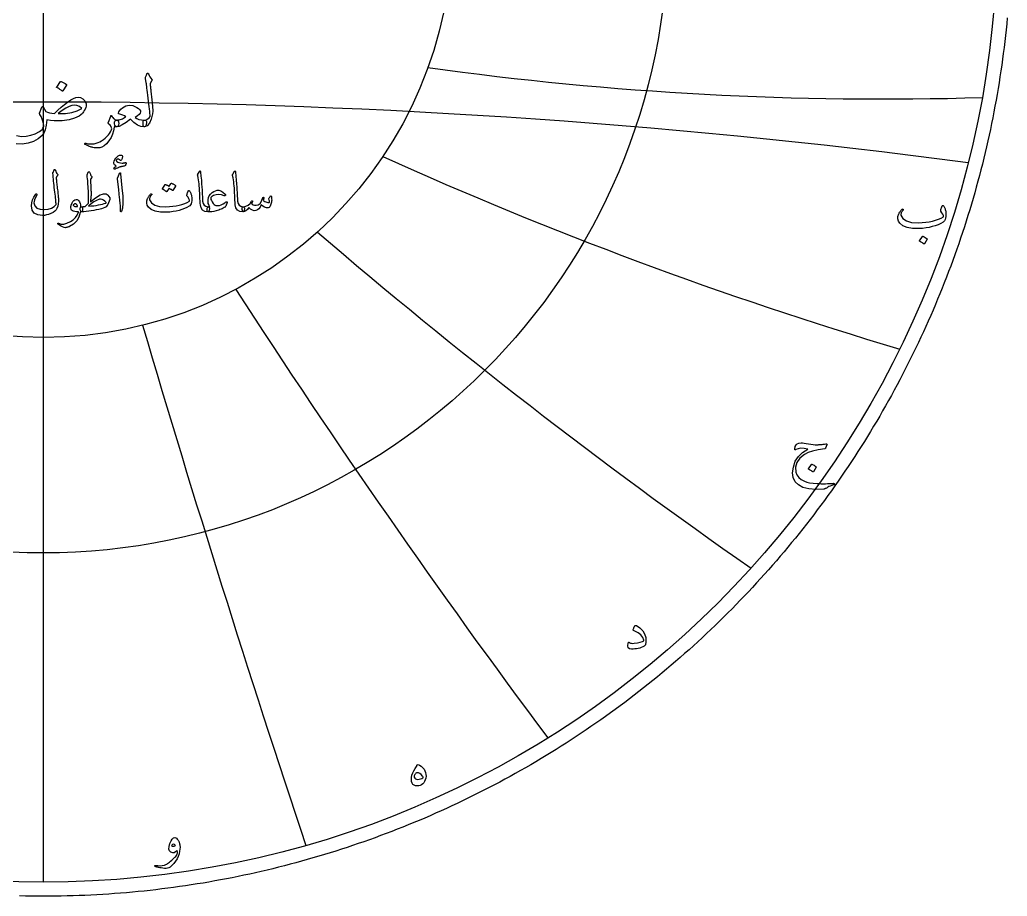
# Model space of a CAD drawing. Header units: millimetres. Extents: x -80 to 80, y -80 to 82.
# Drawn here: x -2 to 80, y -80.4 to -7.5 of the extents above; entities that cross this region are included whole.
import ezdxf

# ---------------------------------------------------------------- set-up
doc = ezdxf.new("R2010")
doc.units = ezdxf.units.MM
for name, color, linetype in [('CUT_OUTER', 1, 'Continuous'), ('ENGRAVE', 7, 'Continuous'), ('ENGRAVE_FINE', 8, 'Continuous'), ('TEXT', 5, 'Continuous')]:
    doc.layers.add(name, color=color, linetype=linetype)

msp = doc.modelspace()

# ---------------------------------------------------------------- linework, layer by layer
at = {"layer": 'CUT_OUTER'}
msp.add_lwpolyline([(80.0298, -7.3867), (79.983, -7.8776), (79.9332, -8.3683), (79.8803, -8.8586), (79.8244, -9.3485), (79.7656, -9.8381), (79.7037, -10.3274), (79.6388, -10.8163), (79.571, -11.3047), (79.5001, -11.7927), (79.4263, -12.2803), (79.3494, -12.7674), (79.2696, -13.2541), (79.1868, -13.7402), (79.101, -14.2258), (79.0122, -14.7109), (78.9204, -15.1954), (78.8257, -15.6794), (78.728, -16.1628), (78.6274, -16.6455), (78.5238, -17.1277), (78.4172, -17.6092), (78.3077, -18.09), (78.1952, -18.5701), (78.0798, -19.0496), (77.9614, -19.5283), (77.8401, -20.0063), (77.7159, -20.4836), (77.5888, -20.96), (77.4587, -21.4357), (77.3257, -21.9106), (77.1898, -22.3846), (77.051, -22.8578), (76.9093, -23.3302), (76.7647, -23.8016), (76.6172, -24.2722), (76.4668, -24.7419), (76.3136, -25.2106), (76.1575, -25.6784), (75.9985, -26.1452), (75.8366, -26.611), (75.6719, -27.0758), (75.5043, -27.5396), (75.3339, -28.0024), (75.1607, -28.4641), (74.9846, -28.9248), (74.8057, -29.3843), (74.624, -29.8428), (74.4395, -30.3001), (74.2522, -30.7563), (74.0621, -31.2113), (73.8692, -31.6651), (73.6735, -32.1178), (73.475, -32.5692), (73.2738, -33.0195), (73.0698, -33.4684), (72.8631, -33.9162), (72.6536, -34.3626), (72.4414, -34.8078), (72.2265, -35.2516), (72.0088, -35.6941), (71.7884, -36.1353), (71.5654, -36.5751), (71.3396, -37.0135), (71.1111, -37.4505), (70.88, -37.8862), (70.6462, -38.3204), (70.4098, -38.7531), (70.1706, -39.1844), (69.9289, -39.6142), (69.6845, -40.0426), (69.4375, -40.4694), (69.1879, -40.8947), (68.9356, -41.3184), (68.6808, -41.7406), (68.4234, -42.1613), (68.1634, -42.5803), (67.9009, -42.9978), (67.6358, -43.4136), (67.3681, -43.8278), (67.0979, -44.2403), (66.8252, -44.6512), (66.55, -45.0604), (66.2722, -45.4679), (65.992, -45.8736), (65.7093, -46.2777), (65.4241, -46.68), (65.1364, -47.0806), (64.8463, -47.4794), (64.5538, -47.8764), (64.2588, -48.2715), (63.9614, -48.6649), (63.6616, -49.0565), (63.3594, -49.4462), (63.0548, -49.834), (62.7479, -50.22), (62.4385, -50.604), (62.1269, -50.9862), (61.8128, -51.3664), (61.4965, -51.7447), (61.1778, -52.1211), (60.8569, -52.4955), (60.5336, -52.8679), (60.2081, -53.2384), (59.8803, -53.6068), (59.5502, -53.9732), (59.2179, -54.3376), (58.8834, -54.6999), (58.5467, -55.0602), (58.2077, -55.4184), (57.8666, -55.7745), (57.5233, -56.1285), (57.1778, -56.4804), (56.8302, -56.8302), (56.4804, -57.1778), (56.1285, -57.5233), (55.7745, -57.8666), (55.4184, -58.2077), (55.0602, -58.5467), (54.6999, -58.8834), (54.3376, -59.2179), (53.9732, -59.5502), (53.6068, -59.8803), (53.2384, -60.2081), (52.8679, -60.5336), (52.4955, -60.8569), (52.1211, -61.1778), (51.7447, -61.4965), (51.3664, -61.8128), (50.9862, -62.1269), (50.604, -62.4385), (50.22, -62.7479), (49.834, -63.0548), (49.4462, -63.3594), (49.0565, -63.6616), (48.6649, -63.9614), (48.2715, -64.2588), (47.8764, -64.5538), (47.4794, -64.8463), (47.0806, -65.1364), (46.68, -65.4241), (46.2777, -65.7093), (45.8736, -65.992), (45.4679, -66.2722), (45.0604, -66.55), (44.6512, -66.8252), (44.2403, -67.0979), (43.8278, -67.3681), (43.4136, -67.6358), (42.9978, -67.9009), (42.5803, -68.1634), (42.1613, -68.4234), (41.7406, -68.6808), (41.3184, -68.9356), (40.8947, -69.1879), (40.4694, -69.4375), (40.0426, -69.6845), (39.6142, -69.9289), (39.1844, -70.1706), (38.7531, -70.4098), (38.3204, -70.6462), (37.8862, -70.88), (37.4505, -71.1111), (37.0135, -71.3396), (36.5751, -71.5654), (36.1353, -71.7884), (35.6941, -72.0088), (35.2516, -72.2265), (34.8078, -72.4414), (34.3626, -72.6536), (33.9162, -72.8631), (33.4684, -73.0698), (33.0195, -73.2738), (32.5692, -73.475), (32.1178, -73.6735), (31.6651, -73.8692), (31.2113, -74.0621), (30.7563, -74.2522), (30.3001, -74.4395), (29.8428, -74.624), (29.3843, -74.8057), (28.9248, -74.9846), (28.4641, -75.1607), (28.0024, -75.3339), (27.5396, -75.5043), (27.0758, -75.6719), (26.611, -75.8366), (26.1452, -75.9985), (25.6784, -76.1575), (25.2106, -76.3136), (24.7419, -76.4668), (24.2722, -76.6172), (23.8016, -76.7647), (23.3302, -76.9093), (22.8578, -77.051), (22.3846, -77.1898), (21.9106, -77.3257), (21.4357, -77.4587), (20.96, -77.5888), (20.4836, -77.7159), (20.0063, -77.8401), (19.5283, -77.9614), (19.0496, -78.0798), (18.5701, -78.1952), (18.09, -78.3077), (17.6092, -78.4172), (17.1277, -78.5238), (16.6455, -78.6274), (16.1628, -78.728), (15.6794, -78.8257), (15.1954, -78.9204), (14.7109, -79.0122), (14.2258, -79.101), (13.7402, -79.1868), (13.2541, -79.2696), (12.7674, -79.3494), (12.2803, -79.4263), (11.7927, -79.5001), (11.3047, -79.571), (10.8163, -79.6388), (10.3274, -79.7037), (9.8381, -79.7656), (9.3485, -79.8244), (8.8586, -79.8803), (8.3683, -79.9332), (7.8776, -79.983), (7.3867, -80.0298), (6.8955, -80.0736), (6.4041, -80.1144), (5.9124, -80.1522), (5.4205, -80.187), (4.9283, -80.2188), (4.436, -80.2475), (3.9436, -80.2732), (3.4509, -80.2959), (2.9582, -80.3155), (2.4653, -80.3322), (1.9724, -80.3458), (1.4793, -80.3564), (0.9863, -80.3639), (0.4931, -80.3685), (0, -80.37), (-0.4931, -80.3685), (-0.9863, -80.3639), (-1.4793, -80.3564), (-1.9724, -80.3458)], dxfattribs=at)
at = {"layer": 'ENGRAVE'}
for points in [[(0, -79.2), (0, 79.2)], [(0, -79.2), (0, -33.9362)]]:
    msp.add_lwpolyline(points, dxfattribs=at)
for radius in [79.2, 51.8435, 33.9362]:
    msp.add_circle((0, 0), radius, dxfattribs=at)
for centre, radius, start, end in [((69.7079, 260.1534), 274.2749, 262.082187, 271.722705), ((168.2602, 291.4351), 340.4903, 245.707094, 253.419508), ((317.1696, 317.1696), 451.5317, 229.304797, 235.089108), ((582.5403, 336.3298), 674.6544, 212.881652, 216.7378592), ((1299.2945, 348.1449), 1346.1274, 196.4443889, 198.3724925)]:
    msp.add_arc(centre, radius, start, end, dxfattribs=at)
at = {"layer": 'ENGRAVE_FINE'}
msp.add_arc((0, -600.8942), 586.5167, 82.4778151, 97.5221849, dxfattribs=at)
at = {"layer": 'TEXT'}
for points in [[(8.4841, -12.3111), (8.5262, -12.2092), (8.559, -12.1284), (8.5824, -12.0687), (8.5965, -12.03), (8.6074, -12.0055), (8.6214, -11.9879), (8.6386, -11.9774), (8.6589, -11.9738), (8.6819, -11.9777), (8.7011, -11.9895), (8.7163, -12.009), (8.7276, -12.0363), (8.7795, -12.1702), (8.8416, -12.2908), (8.9138, -12.3981), (8.9962, -12.4922), (9.0192, -12.5222), (9.0258, -12.5562), (9.0161, -12.5941), (8.9899, -12.6358), (8.8525, -12.8294), (8.8619, -12.9161), (8.8713, -13.0012), (8.8806, -13.0847), (8.89, -13.1667), (8.8994, -13.2471), (8.9087, -13.3259), (8.9181, -13.4032), (8.9275, -13.4789), (9.0137, -14.1799), (9.0664, -14.728), (9.0855, -15.123), (9.0711, -15.365), (8.9532, -15.8041), (8.7994, -16.1284), (8.6097, -16.338), (8.3841, -16.4329), (8.3779, -16.4329), (8.3716, -16.4329), (8.3654, -16.4329), (8.3591, -16.4329), (8.3221, -16.3978), (8.2983, -16.3174), (8.2877, -16.1917), (8.2905, -16.0207), (8.2963, -15.9575), (8.3139, -15.9114), (8.3431, -15.8825), (8.3841, -15.8708), (8.5426, -15.8392), (8.6745, -15.7818), (8.7799, -15.6987), (8.8588, -15.5898), (8.8535, -15.459), (8.8439, -15.3103), (8.8301, -15.1437), (8.8119, -14.959), (8.7899, -14.7572), (8.7643, -14.539), (8.7352, -14.3045), (8.7026, -14.0535), (8.6726, -13.8068), (8.6449, -13.5851), (8.6195, -13.3884), (8.5965, -13.2166), (8.5766, -13.0699), (8.5606, -12.9481), (8.5485, -12.8513), (8.5403, -12.7795), (8.4778, -12.4235), (8.4759, -12.3884), (8.4762, -12.3579), (8.479, -12.3322), (8.4841, -12.3111)], [(1.4145, -12.6795), (1.4223, -12.6717), (1.4333, -12.6671), (1.4473, -12.6655), (1.4645, -12.6671), (1.5859, -12.7162), (1.7002, -12.7763), (1.8076, -12.8474), (1.9079, -12.9294), (1.9177, -12.9418), (1.9219, -12.9543), (1.9208, -12.9668), (1.9141, -12.9793), (1.6206, -13.4539), (1.6097, -13.4653), (1.5956, -13.468), (1.5785, -13.4621), (1.5582, -13.4477), (1.5406, -13.4352), (1.5129, -13.4165), (1.475, -13.3915), (1.427, -13.3603), (1.3681, -13.3228), (1.2974, -13.2791), (1.2151, -13.2291), (1.121, -13.1729), (1.1085, -13.1635), (1.1023, -13.1542), (1.1023, -13.1448), (1.1085, -13.1354)], [(3.1819, -14.9028), (2.9903, -14.7568), (2.79, -14.6686), (2.5812, -14.6382), (2.3638, -14.6655), (2.128, -14.7486), (1.8579, -14.8856), (1.5535, -15.0765), (1.2147, -15.3212), (1.8318, -15.3232), (2.3654, -15.2541), (2.8154, -15.114), (3.1819, -14.9028)], [(8.3841, -15.8708), (8.4755, -15.8845), (8.5371, -15.9255), (8.5691, -15.9938), (8.5715, -16.0894), (8.541, -16.2373), (8.4997, -16.3439), (8.4474, -16.4091), (8.3841, -16.4329), (8.0965, -16.4067), (7.808, -16.2908), (7.5188, -16.0851), (7.2288, -15.7896), (6.863, -16.0734), (6.5527, -16.2752), (6.2979, -16.395), (6.0984, -16.4329), (6.0324, -16.4181), (5.9782, -16.3736), (5.9356, -16.2994), (5.9048, -16.1956), (5.8958, -16.0582), (5.9251, -15.9583), (5.9926, -15.8958), (6.0984, -15.8708), (6.1946, -15.8615), (6.2897, -15.8458), (6.3835, -15.824), (6.4762, -15.7959), (6.5678, -15.7611), (6.6581, -15.7194), (6.7473, -15.6706), (6.8353, -15.6148), (6.7272, -15.5266), (6.5965, -15.4555), (6.4431, -15.4017), (6.267, -15.365), (6.251, -15.3583), (6.2405, -15.3447), (6.2354, -15.324), (6.2358, -15.2963), (6.2655, -15.2006), (6.3295, -15.0949), (6.4278, -14.9789), (6.5605, -14.8529), (6.8373, -14.687), (7.1304, -14.6265), (7.4399, -14.6714), (7.7659, -14.8216), (7.904, -14.9177), (8.0001, -15.0121), (8.0539, -15.105), (8.0656, -15.1963), (8.0313, -15.2947), (7.947, -15.4024), (7.8127, -15.5195), (7.6285, -15.646), (7.76, -15.7444), (7.9298, -15.8146), (8.1378, -15.8568), (8.3841, -15.8708)], [(5.3927, -16.0457), (5.5863, -15.5461), (5.6078, -15.5063), (5.6285, -15.4867), (5.6484, -15.4875), (5.6675, -15.5086), (5.7198, -15.596), (5.7705, -15.671), (5.8197, -15.7334), (5.8673, -15.7834), (5.9196, -15.8216), (5.9766, -15.849), (6.0383, -15.8654), (6.1046, -15.8708), (6.1702, -15.888), (6.2171, -15.9395), (6.2452, -16.0254), (6.2545, -16.1456), (6.2452, -16.2666), (6.2171, -16.3548), (6.1702, -16.4102), (6.1046, -16.4329), (6.0543, -16.4352), (6.0032, -16.436), (5.9512, -16.4352), (5.8986, -16.4329), (5.8896, -16.4352), (5.8814, -16.4423), (5.874, -16.454), (5.8673, -16.4704), (5.8338, -16.7658), (5.7518, -17.0527), (5.6214, -17.331), (5.4427, -17.6007), (5.2432, -17.8353), (5.0508, -18.0082), (4.8654, -18.1195), (4.687, -18.169), (4.5192, -18.1819), (4.3654, -18.1831), (4.2256, -18.1726), (4.0999, -18.1503), (4.0385, -18.1331), (3.9727, -18.1128), (3.9026, -18.0894), (3.8283, -18.0629), (3.75, -18.0324), (3.6683, -17.9973), (3.583, -17.9575), (3.4942, -17.913), (3.4719, -17.9028), (3.4551, -17.8911), (3.4438, -17.8779), (3.438, -17.863), (3.4341, -17.8431), (3.4348, -17.8271), (3.4403, -17.815), (3.4505, -17.8068), (3.4637, -17.7994), (3.4786, -17.7959), (3.4949, -17.7963), (3.5129, -17.8006), (3.7096, -17.8404), (3.8939, -17.8599), (4.0656, -17.8591), (4.2249, -17.838), (4.3823, -17.7965), (4.5363, -17.7405), (4.6868, -17.67), (4.8338, -17.5851), (4.9776, -17.4862), (5.1187, -17.3736), (5.2571, -17.2473), (5.3927, -17.1074), (5.4946, -16.9797), (5.5754, -16.8529), (5.6351, -16.7268), (5.6737, -16.6015), (5.6624, -16.5141), (5.616, -16.4142), (5.5344, -16.3017), (5.4177, -16.1768), (5.3974, -16.1499), (5.3865, -16.1191), (5.3849, -16.0843), (5.3927, -16.0457)], [(6.7143, -19.696), (6.6533, -19.7074), (6.5966, -19.7182), (6.5444, -19.7285), (6.4965, -19.7381), (6.4533, -19.7475), (6.4151, -19.7569), (6.3819, -19.7662), (6.3537, -19.7756), (6.325, -19.7863), (6.2904, -19.7996), (6.25, -19.8156), (6.2038, -19.8342), (6.1517, -19.8557), (6.0937, -19.8804), (6.0299, -19.9084), (5.9602, -19.9395), (5.9318, -19.9489), (5.9075, -19.9489), (5.8873, -19.9395), (5.8712, -19.9208), (5.8616, -19.8748), (5.8888, -19.8213), (5.9529, -19.7601), (6.0539, -19.6913), (5.9766, -19.6474), (5.9181, -19.6), (5.8783, -19.549), (5.8572, -19.4946), (5.8531, -19.3918), (5.8783, -19.2803), (5.9327, -19.16), (6.0164, -19.0309), (6.1163, -18.9152), (6.219, -18.8353), (6.3247, -18.7911), (6.4333, -18.7826), (6.4939, -18.7979), (6.5352, -18.8295), (6.5571, -18.8775), (6.5598, -18.9419), (6.5492, -19.0116), (6.5317, -19.0754), (6.5071, -19.1333), (6.4755, -19.1854), (6.4438, -19.222), (6.4146, -19.2381), (6.3876, -19.2337), (6.363, -19.2089), (6.3349, -19.1717), (6.3021, -19.1445), (6.2647, -19.1272), (6.2225, -19.1199), (6.1783, -19.1199), (6.1394, -19.1292), (6.1057, -19.148), (6.0773, -19.1761), (6.0565, -19.21), (6.0504, -19.2416), (6.0589, -19.2709), (6.082, -19.2979), (6.1687, -19.362), (6.274, -19.4091), (6.3982, -19.4392), (6.541, -19.4524), (6.5535, -19.452), (6.5674, -19.4507), (6.5827, -19.4485), (6.5996, -19.4454), (6.6179, -19.4417), (6.6376, -19.4378), (6.6589, -19.4335), (6.6815, -19.429), (6.7061, -19.4245), (6.7284, -19.4202), (6.7483, -19.4163), (6.7659, -19.4126), (6.7814, -19.4095), (6.7951, -19.4073), (6.8071, -19.406), (6.8174, -19.4056), (6.8367, -19.4076), (6.8525, -19.4138), (6.8648, -19.424), (6.8736, -19.4384), (6.8791, -19.4521), (6.8818, -19.4653), (6.8815, -19.4779), (6.8783, -19.4899), (6.8329, -19.5748), (6.7904, -19.6374), (6.7509, -19.6778), (6.7143, -19.696)], [(0.8876, -20.0145), (0.8958, -20.0001), (0.9063, -19.9899), (0.9192, -19.9837), (0.9344, -19.9817), (0.9497, -19.9843), (0.9625, -19.9922), (0.9731, -20.0054), (0.9813, -20.0239), (1.0249, -20.1313), (1.0714, -20.2241), (1.1209, -20.3023), (1.1733, -20.3658), (1.1888, -20.3886), (1.1932, -20.415), (1.1865, -20.4448), (1.1686, -20.4782), (1.1572, -20.4943), (1.1464, -20.5098), (1.1361, -20.5247), (1.1265, -20.5391), (1.1174, -20.5525), (1.1089, -20.5648), (1.101, -20.576), (1.0937, -20.5859), (1.0814, -20.6041), (1.0726, -20.6257), (1.0673, -20.6509), (1.0656, -20.6796), (1.0711, -20.7605), (1.0785, -20.8488), (1.0875, -20.9444), (1.0984, -21.0473), (1.1107, -21.1575), (1.1241, -21.275), (1.1388, -21.3999), (1.1546, -21.5321), (1.1723, -21.6639), (1.1879, -21.7879), (1.2016, -21.904), (1.2131, -22.0122), (1.2229, -22.1127), (1.2313, -22.206), (1.2382, -22.2919), (1.2436, -22.3705), (1.2497, -22.6032), (1.2307, -22.8236), (1.1865, -23.0318), (1.1171, -23.2276), (1.0495, -23.3427), (0.945, -23.4489), (0.8036, -23.5464), (0.6253, -23.6351), (0.4321, -23.7086), (0.2506, -23.7604), (0.0808, -23.7906), (-0.0773, -23.7991), (-0.4731, -23.7446), (-0.7564, -23.5953), (-0.9274, -23.3512), (-0.986, -23.0122), (-0.9655, -22.7595), (-0.8993, -22.5122), (-0.7875, -22.2701), (-0.63, -22.0332), (-0.618, -22.0195), (-0.6054, -22.011), (-0.5922, -22.0078), (-0.5785, -22.0098), (-0.5638, -22.0154), (-0.5527, -22.0227), (-0.5451, -22.0318), (-0.541, -22.0426), (-0.5381, -22.0587), (-0.5386, -22.0742), (-0.5427, -22.0891), (-0.5504, -22.1035), (-0.6578, -22.3128), (-0.7319, -22.4911), (-0.7725, -22.6383), (-0.7799, -22.7546), (-0.7017, -23.0048), (-0.5328, -23.1796), (-0.2731, -23.2789), (0.0773, -23.3026), (0.3932, -23.2683), (0.6616, -23.189), (0.8826, -23.0646), (1.0562, -22.8951), (1.0526, -22.8132), (1.0463, -22.7177), (1.0373, -22.6083), (1.0258, -22.4852), (1.0113, -22.3481), (0.9936, -22.1966), (0.9726, -22.0307), (0.9485, -21.8506), (0.9257, -21.6647), (0.904, -21.4817), (0.8835, -21.3017), (0.8642, -21.1246), (0.8463, -20.9504), (0.8302, -20.7791), (0.8159, -20.6108), (0.8033, -20.4454), (0.7845, -20.2862), (0.7854, -20.268), (0.7881, -20.251), (0.7925, -20.2352), (0.7986, -20.2206)], [(3.7448, -20.1831), (3.7559, -20.1711), (3.7658, -20.1632), (3.7746, -20.1594), (3.7822, -20.1597), (3.7913, -20.1638), (3.7998, -20.1714), (3.8077, -20.1825), (3.815, -20.1972), (3.8447, -20.2604), (3.873, -20.3189), (3.8998, -20.3728), (3.9251, -20.422), (3.9492, -20.4659), (3.9725, -20.504), (3.9949, -20.5362), (4.0164, -20.5625), (4.0322, -20.5842), (4.0375, -20.607), (4.0322, -20.631), (4.0164, -20.6562), (3.9227, -20.7733), (3.9107, -20.7935), (3.9028, -20.8166), (3.899, -20.8427), (3.8993, -20.8716), (3.9145, -21.0927), (3.9274, -21.2873), (3.938, -21.4557), (3.9462, -21.5976), (3.9523, -21.7136), (3.9567, -21.8037), (3.9593, -21.8681), (3.9602, -21.9068), (3.9592, -22.0209), (3.9561, -22.1293), (3.951, -22.2317), (3.9438, -22.3283), (3.9349, -22.4191), (3.9245, -22.504), (3.9126, -22.583), (3.8993, -22.6562), (4.2175, -22.4126), (4.493, -22.2253), (4.7257, -22.0941), (4.9157, -22.0192), (5.0003, -21.9993), (5.0761, -21.9911), (5.1432, -21.9946), (5.2014, -22.0098), (5.2837, -22.0526), (5.3619, -22.1199), (5.4359, -22.2118), (5.5059, -22.3283), (5.5167, -22.3561), (5.5211, -22.388), (5.5191, -22.424), (5.5106, -22.4642), (5.464, -22.6082), (5.4087, -22.7452), (5.3446, -22.8752), (5.2717, -22.9981), (5.2009, -23.0772), (5.1007, -23.1457), (4.9713, -23.2036), (4.8127, -23.251), (4.6003, -23.298), (4.3894, -23.3406), (4.1799, -23.3788), (3.9719, -23.4126), (3.7657, -23.4418), (3.5615, -23.4659), (3.3594, -23.4851), (3.1593, -23.4993), (3.1367, -23.4928), (3.1159, -23.4735), (3.0969, -23.4413), (3.0796, -23.3962), (3.0644, -23.3409), (3.0562, -23.2873), (3.0551, -23.2355), (3.0609, -23.1855), (3.0741, -23.1418), (3.0949, -23.1094), (3.1233, -23.088), (3.1593, -23.0777), (3.2071, -23.0751), (3.2524, -23.0719), (3.295, -23.0681), (3.3349, -23.0637), (3.3722, -23.0593), (3.4069, -23.0555), (3.439, -23.0523), (3.4684, -23.0496), (3.7307, -22.7967), (3.733, -22.7857), (3.7354, -22.7715), (3.7377, -22.7541), (3.7401, -22.7335), (3.7424, -22.7096), (3.7448, -22.6825), (3.7471, -22.6522), (3.7494, -22.6187), (3.7515, -22.5823), (3.753, -22.5432), (3.7538, -22.5015), (3.7541, -22.4571), (3.7541, -22.4104), (3.7541, -22.3617), (3.7541, -22.3109), (3.7541, -22.2581), (3.7535, -22.1983), (3.7518, -22.1269), (3.7489, -22.0438), (3.7448, -21.9489), (3.7395, -21.843), (3.733, -21.7264), (3.7254, -21.5994), (3.7167, -21.4618), (3.6965, -21.1565), (3.678, -20.915), (3.6613, -20.7373), (3.6464, -20.6234), (3.6344, -20.5502), (3.6265, -20.4946), (3.6227, -20.4565), (3.623, -20.436), (3.6372, -20.3974), (3.6517, -20.3611), (3.6664, -20.3271), (3.6815, -20.2955), (3.6969, -20.2657), (3.7126, -20.237), (3.7285, -20.2095), (3.7448, -20.1831)], [(6.2881, -20.3611), (6.3329, -20.2744), (6.3689, -20.244), (6.3961, -20.2698), (6.4146, -20.3517), (6.5223, -21.4993), (6.5864, -22.2036), (6.6007, -22.7663), (6.5653, -23.1872), (6.4801, -23.4665), (6.4646, -23.4893), (6.4509, -23.5016), (6.4389, -23.5034), (6.4286, -23.4946), (6.4204, -23.4808), (6.4146, -23.463), (6.411, -23.441), (6.4099, -23.415), (6.4099, -23.2121), (6.4005, -22.9969), (6.3818, -22.7695), (6.3537, -22.5297), (6.3475, -22.4671), (6.3291, -22.2979), (6.2983, -22.0221), (6.2553, -21.6398), (6.1523, -20.792), (6.1499, -20.7469), (6.1523, -20.7054), (6.1593, -20.6673), (6.171, -20.6328)], [(12.9767, -20.1269), (12.9857, -20.1128), (12.9942, -20.1035), (13.0021, -20.0988), (13.0095, -20.0988), (13.0206, -20.1049), (13.0305, -20.1234), (13.0393, -20.1541), (13.0469, -20.1972), (13.0856, -20.547), (13.1172, -20.8705), (13.1418, -21.1676), (13.1593, -21.4384), (13.1706, -21.6699), (13.181, -21.8775), (13.1905, -22.061), (13.1991, -22.2206), (13.2066, -22.3561), (13.2126, -22.4677), (13.2172, -22.5552), (13.2202, -22.6187), (13.2618, -22.809), (13.3537, -22.9489), (13.496, -23.0385), (13.6886, -23.0777), (13.7422, -23.0918), (13.7764, -23.1246), (13.7914, -23.1761), (13.787, -23.2464), (13.765, -23.357), (13.7413, -23.4361), (13.7158, -23.4835), (13.6886, -23.4993), (13.4175, -23.4636), (13.2179, -23.3564), (13.0897, -23.1779), (13.0329, -22.9279), (13.0239, -22.8083), (13.0159, -22.6884), (13.0087, -22.5682), (13.0024, -22.4478), (12.9967, -22.327), (12.9913, -22.206), (12.9862, -22.0846), (12.9813, -21.963), (12.9726, -21.731), (12.9603, -21.5221), (12.9445, -21.3364), (12.9251, -21.1737), (12.9023, -21.0176), (12.876, -20.8511), (12.8461, -20.6745), (12.8127, -20.4876), (12.8083, -20.4539), (12.8092, -20.4232), (12.8154, -20.3953), (12.8268, -20.3705)], [(15.876, -20.1269), (15.8851, -20.1128), (15.8935, -20.1035), (15.9014, -20.0988), (15.9088, -20.0988), (15.9199, -20.1049), (15.9298, -20.1234), (15.9386, -20.1541), (15.9462, -20.1972), (15.9849, -20.547), (16.0165, -20.8705), (16.0411, -21.1676), (16.0587, -21.4384), (16.0699, -21.6699), (16.0803, -21.8775), (16.0898, -22.061), (16.0985, -22.2206), (16.1059, -22.3561), (16.1119, -22.4677), (16.1165, -22.5552), (16.1195, -22.6187), (16.1611, -22.809), (16.253, -22.9489), (16.3953, -23.0385), (16.5879, -23.0777), (16.6415, -23.0918), (16.6758, -23.1246), (16.6907, -23.1761), (16.6863, -23.2464), (16.6643, -23.357), (16.6406, -23.4361), (16.6152, -23.4835), (16.5879, -23.4993), (16.3168, -23.4636), (16.1172, -23.3564), (15.989, -23.1779), (15.9322, -22.9279), (15.9233, -22.8083), (15.9152, -22.6884), (15.908, -22.5682), (15.9017, -22.4478), (15.896, -22.327), (15.8906, -22.206), (15.8855, -22.0846), (15.8807, -21.963), (15.8719, -21.731), (15.8596, -21.5221), (15.8438, -21.3364), (15.8245, -21.1737), (15.8016, -21.0176), (15.7753, -20.8511), (15.7454, -20.6745), (15.712, -20.4876), (15.7077, -20.4539), (15.7085, -20.4232), (15.7147, -20.3953), (15.7261, -20.3705)], [(10.5973, -21.1339), (10.6031, -21.1281), (10.6113, -21.1246), (10.6218, -21.1234), (10.6347, -21.1246), (10.6808, -21.1418), (10.7255, -21.1609), (10.7687, -21.1816), (10.8104, -21.2042), (10.8509, -21.2288), (10.8906, -21.2557), (10.9294, -21.285), (10.9673, -21.3166), (10.9746, -21.3263), (10.9778, -21.3365), (10.9769, -21.3473), (10.972, -21.3588), (10.7471, -21.7147), (10.741, -21.7194), (10.7319, -21.7194), (10.7199, -21.7147), (10.705, -21.7054), (10.6947, -21.6967), (10.6781, -21.6849), (10.6549, -21.6698), (10.6254, -21.6515), (10.5891, -21.6297), (10.5457, -21.6041), (10.4954, -21.5747), (10.438, -21.5414), (10.26, -21.8178), (10.2518, -21.8263), (10.2413, -21.8283), (10.2284, -21.8239), (10.2132, -21.8131), (10.2, -21.8037), (10.1792, -21.7897), (10.1508, -21.7709), (10.1148, -21.7475), (10.0706, -21.7194), (10.0176, -21.6866), (9.9559, -21.6492), (9.8853, -21.607), (9.878, -21.6), (9.8748, -21.593), (9.8756, -21.5859), (9.8806, -21.5789), (10.1101, -21.237), (10.116, -21.2311), (10.1242, -21.2276), (10.1347, -21.2264), (10.1476, -21.2276), (10.1868, -21.2403), (10.2249, -21.2551), (10.2618, -21.272), (10.2975, -21.2908), (10.332, -21.3115), (10.3654, -21.3336), (10.3976, -21.3571), (10.4286, -21.3822)], [(12.1242, -21.7569), (12.1557, -21.7964), (12.1845, -21.84), (12.2107, -21.8877), (12.2343, -21.9396), (12.2552, -21.9952), (12.2735, -22.0543), (12.2892, -22.117), (12.3022, -22.1831), (12.3192, -22.316), (12.3233, -22.4478), (12.3145, -22.5783), (12.2928, -22.7077), (12.26, -22.8231), (12.2179, -22.9161), (12.1664, -22.987), (12.1055, -23.0356), (11.9123, -23.1378), (11.7073, -23.2288), (11.4907, -23.3087), (11.2624, -23.3775), (11.0223, -23.4346), (10.7706, -23.4794), (10.5071, -23.5119), (10.2319, -23.5321), (9.7161, -23.5268), (9.2928, -23.4548), (8.962, -23.316), (8.7237, -23.1105), (8.6259, -22.9498), (8.5809, -22.7768), (8.5885, -22.5915), (8.6488, -22.3939), (8.6691, -22.3513), (8.6927, -22.3078), (8.7195, -22.2635), (8.7495, -22.2182), (8.7827, -22.1721), (8.8191, -22.1252), (8.8588, -22.0773), (8.9017, -22.0286), (8.916, -22.0148), (8.931, -22.0063), (8.9465, -22.0031), (8.9626, -22.0051), (8.9734, -22.0092), (8.9825, -22.0168), (8.9898, -22.028), (8.9954, -22.0426), (8.998, -22.0564), (8.9965, -22.0695), (8.991, -22.0821), (8.9813, -22.0941), (8.9412, -22.1418), (8.9052, -22.1913), (8.8733, -22.2425), (8.8455, -22.2955), (8.8265, -22.3462), (8.8162, -22.3951), (8.8148, -22.4422), (8.8221, -22.4876), (8.9684, -22.7525), (9.2436, -22.9384), (9.6476, -23.0452), (10.1804, -23.0731), (10.4733, -23.0618), (10.7524, -23.0373), (11.0178, -22.9997), (11.2694, -22.9489), (11.5075, -22.885), (11.7325, -22.8078), (11.9443, -22.7175), (12.1429, -22.614), (12.1236, -22.5174), (12.0797, -22.4103), (12.0112, -22.2926), (11.9181, -22.1644), (11.9152, -22.1521), (11.9158, -22.1293), (11.9199, -22.0959), (11.9275, -22.052), (11.9295, -22.0476), (11.931, -22.0438), (11.9319, -22.0406), (11.9322, -22.0379), (11.9474, -21.9782), (11.9696, -21.9115), (11.9989, -21.8377), (12.0352, -21.7569), (12.0513, -21.7323), (12.0715, -21.7241), (12.0958, -21.7323), (12.1242, -21.7569)], [(15.2671, -22.7358), (15.1406, -23.0168), (15.1245, -23.0447), (15.109, -23.0672), (15.0941, -23.0845), (15.0797, -23.0965), (15.0068, -23.1464), (14.9287, -23.1931), (14.8452, -23.2366), (14.7565, -23.2768), (14.6629, -23.3144), (14.5645, -23.35), (14.4615, -23.3835), (14.3537, -23.415), (14.1523, -23.4642), (13.9743, -23.4946), (13.8198, -23.5063), (13.6886, -23.4993), (13.6386, -23.4765), (13.6055, -23.4314), (13.5894, -23.364), (13.5903, -23.2745), (13.6023, -23.1937), (13.6195, -23.1339), (13.6421, -23.0953), (13.6699, -23.0777), (13.6746, -23.0777), (13.6792, -23.0777), (13.6839, -23.0777), (13.6886, -23.0777), (13.7234, -23.0813), (13.7577, -23.0824), (13.7914, -23.0813), (13.8244, -23.0777), (13.7677, -22.9937), (13.7237, -22.9009), (13.6927, -22.7993), (13.6746, -22.689), (13.6719, -22.4914), (13.7062, -22.3154), (13.7773, -22.1612), (13.8853, -22.0286), (14.0244, -21.9047), (14.1605, -21.8096), (14.2937, -21.7431), (14.424, -21.7054), (14.5645, -21.7057), (14.7237, -21.7581), (14.9017, -21.8626), (15.0985, -22.0192), (15.1207, -22.0435), (15.1312, -22.0695), (15.1301, -22.0973), (15.1172, -22.1269), (15.0988, -22.1497), (15.0762, -22.162), (15.0496, -22.1638), (15.0188, -22.155), (14.7984, -22.0912), (14.5774, -22.0684), (14.3558, -22.0865), (14.1336, -22.1456), (14.0455, -22.1828), (13.9778, -22.2241), (13.9307, -22.2695), (13.9041, -22.319), (13.8976, -22.3816), (13.9158, -22.4618), (13.9585, -22.5596), (14.0259, -22.6749), (14.1078, -22.7914), (14.1851, -22.8787), (14.2577, -22.9366), (14.3256, -22.9653), (14.4735, -22.98), (14.6219, -22.963), (14.7709, -22.9144), (14.9205, -22.8342), (15.0563, -22.7405), (15.1266, -22.696), (15.1828, -22.6702), (15.2249, -22.6632), (15.253, -22.6749), (15.2644, -22.6893), (15.2706, -22.7042), (15.2715, -22.7197), (15.2671, -22.7358)], [(3.0656, -23.5508), (2.9558, -23.9364), (2.7717, -24.2592), (2.5132, -24.5195), (2.1803, -24.7171), (2.1338, -24.7371), (2.0878, -24.7552), (2.0425, -24.7711), (1.9977, -24.785), (1.9538, -24.7966), (1.911, -24.8055), (1.8695, -24.8118), (1.8291, -24.8155), (1.7283, -24.8011), (1.5949, -24.7487), (1.4286, -24.6583), (1.2295, -24.5297), (1.2081, -24.5113), (1.1956, -24.4934), (1.1918, -24.4762), (1.1967, -24.4595), (1.2079, -24.4466), (1.2225, -24.4407), (1.2406, -24.4419), (1.2623, -24.4501), (1.4693, -24.5172), (1.7014, -24.5169), (1.9587, -24.4492), (2.2412, -24.3143), (2.4719, -24.1577), (2.6628, -23.9735), (2.8138, -23.7619), (2.9251, -23.5227), (2.9242, -23.5142), (2.9216, -23.5075), (2.9172, -23.5025), (2.911, -23.4993), (2.7497, -23.4899), (2.6124, -23.4712), (2.4991, -23.4431), (2.4099, -23.4056), (2.3408, -23.3476), (2.2974, -23.2674), (2.2799, -23.165), (2.2881, -23.0403), (2.2907, -23.0237), (2.2939, -23.0069), (2.2977, -22.9898), (2.3021, -22.9724), (2.3071, -22.9543), (2.3127, -22.9355), (2.3188, -22.9157), (2.3255, -22.8951), (2.3806, -22.7613), (2.4473, -22.6503), (2.5258, -22.5622), (2.6159, -22.4969), (2.7082, -22.4612), (2.7928, -22.4618), (2.8697, -22.4987), (2.9391, -22.5719), (2.9997, -22.6738), (3.0457, -22.792), (3.077, -22.9267), (3.0937, -23.0777), (3.1029, -23.0776), (3.1118, -23.0772), (3.1205, -23.0764), (3.1288, -23.0754), (3.1372, -23.0744), (3.1458, -23.0736), (3.1547, -23.0732), (3.164, -23.0731), (3.1956, -23.0798), (3.2202, -23.1), (3.2377, -23.1337), (3.2483, -23.1808), (3.2527, -23.2326), (3.2518, -23.285), (3.2456, -23.338), (3.2342, -23.3916), (3.2193, -23.4387), (3.2026, -23.4724), (3.1842, -23.4926), (3.164, -23.4993), (3.075, -23.4993), (3.0744, -23.5078), (3.0726, -23.5192), (3.0697, -23.5335), (3.0656, -23.5508)], [(2.8408, -23.0262), (2.7916, -22.9404), (2.7377, -22.8798), (2.6792, -22.8444), (2.6159, -22.8342), (2.5782, -22.8441), (2.5445, -22.8599), (2.5149, -22.8816), (2.4895, -22.9091), (2.4813, -22.9238), (2.4801, -22.9396), (2.486, -22.9565), (2.4988, -22.9747), (2.5471, -23.0171), (2.6171, -23.0461), (2.7087, -23.0616), (2.822, -23.0637), (2.8337, -23.0613), (2.8408, -23.0543), (2.8431, -23.0426), (2.8408, -23.0262)], [(4.7518, -22.4407), (4.7281, -22.4416), (4.7038, -22.4442), (4.6789, -22.4486), (4.6534, -22.4548), (4.4233, -22.5452), (4.1967, -22.6714), (3.9737, -22.8333), (3.7541, -23.0309), (3.9734, -23.0104), (4.1815, -22.9864), (4.3785, -22.9589), (4.5644, -22.9279), (4.7392, -22.893), (4.9028, -22.8541), (5.0554, -22.8111), (5.1968, -22.7639), (5.2099, -22.7584), (5.2167, -22.751), (5.217, -22.742), (5.2108, -22.7311), (5.1101, -22.6076), (5, -22.518), (4.8806, -22.4624), (4.7518, -22.4407)], [(18.8596, -22.1644), (18.8699, -22.1574), (18.8819, -22.1597), (18.8956, -22.1714), (18.9111, -22.1925), (18.9278, -22.2282), (18.9404, -22.2791), (18.9489, -22.3453), (18.9533, -22.4267), (18.9547, -22.5192), (18.9498, -22.6094), (18.9384, -22.6972), (18.9205, -22.7827), (18.8684, -22.9489), (18.8104, -23.0684), (18.7466, -23.141), (18.6769, -23.1667), (18.5121, -23.1571), (18.3596, -23.114), (18.2194, -23.0376), (18.0915, -22.9279), (18.0036, -23.1009), (17.8994, -23.2358), (17.7788, -23.3327), (17.6418, -23.3916), (17.4981, -23.4044), (17.3526, -23.3681), (17.2053, -23.2827), (17.0563, -23.148), (16.9357, -23.3017), (16.8174, -23.4115), (16.7015, -23.4773), (16.5879, -23.4993), (16.5651, -23.4864), (16.5434, -23.4478), (16.5229, -23.3834), (16.5036, -23.2932), (16.4966, -23.2042), (16.5083, -23.1386), (16.5387, -23.0965), (16.5879, -23.0777), (16.804, -23.0289), (16.9931, -22.9337), (17.1553, -22.7923), (17.2905, -22.6047), (17.2978, -22.5944), (17.3057, -22.5871), (17.3142, -22.5827), (17.3233, -22.5812), (17.3344, -22.5824), (17.3444, -22.5859), (17.3532, -22.5918), (17.3608, -22.6), (17.3652, -22.6252), (17.3549, -22.6679), (17.33, -22.7282), (17.2905, -22.8061), (17.3423, -22.8661), (17.4228, -22.9103), (17.532, -22.9387), (17.6699, -22.9513), (17.8417, -22.9153), (17.9919, -22.7979), (18.1204, -22.5991), (18.2273, -22.319), (18.2326, -22.3046), (18.239, -22.2944), (18.2466, -22.2882), (18.2554, -22.2862), (18.2686, -22.2873), (18.28, -22.2908), (18.2896, -22.2967), (18.2975, -22.3049), (18.3034, -22.3166), (18.3069, -22.3283), (18.3081, -22.34), (18.3069, -22.3517), (18.2601, -22.5485), (18.3148, -22.5971), (18.3807, -22.6398), (18.4577, -22.6767), (18.5458, -22.7077), (18.6316, -22.7279), (18.6968, -22.7323), (18.7416, -22.7209), (18.7659, -22.6937), (18.7738, -22.6521), (18.7694, -22.593), (18.7528, -22.5163), (18.7238, -22.422), (18.7288, -22.3954), (18.753, -22.3435), (18.7967, -22.2666), (18.8596, -22.1644)], [(74.7278, -22.998), (74.7614, -23.0401), (74.7921, -23.0867), (74.8201, -23.1376), (74.8452, -23.1928), (74.8676, -23.2522), (74.8871, -23.3152), (74.9038, -23.3821), (74.9177, -23.4526), (74.9358, -23.5944), (74.9402, -23.7349), (74.9308, -23.8742), (74.9077, -24.0122), (74.8727, -24.1352), (74.8277, -24.2345), (74.7728, -24.3101), (74.7078, -24.3619), (74.5017, -24.4709), (74.2832, -24.568), (74.0521, -24.6533), (73.8085, -24.7266), (73.5525, -24.7875), (73.2839, -24.8353), (73.0029, -24.87), (72.7094, -24.8915), (72.1592, -24.8859), (71.7077, -24.8091), (71.3548, -24.6611), (71.1006, -24.4419), (70.9963, -24.2704), (70.9482, -24.0859), (70.9564, -23.8882), (71.0207, -23.6775), (71.0424, -23.632), (71.0675, -23.5857), (71.0961, -23.5384), (71.1281, -23.4901), (71.1636, -23.4409), (71.2024, -23.3908), (71.2447, -23.3398), (71.2905, -23.2878), (71.3058, -23.2731), (71.3217, -23.264), (71.3383, -23.2606), (71.3554, -23.2628), (71.367, -23.2672), (71.3767, -23.2753), (71.3845, -23.2871), (71.3904, -23.3028), (71.3932, -23.3174), (71.3917, -23.3315), (71.3857, -23.3449), (71.3754, -23.3577), (71.3326, -23.4086), (71.2942, -23.4614), (71.2602, -23.516), (71.2305, -23.5725), (71.2102, -23.6266), (71.1993, -23.6787), (71.1977, -23.729), (71.2055, -23.7774), (71.3617, -24.06), (71.6552, -24.2583), (72.0861, -24.3722), (72.6544, -24.4019), (72.9668, -24.3899), (73.2646, -24.3638), (73.5476, -24.3237), (73.816, -24.2695), (74.07, -24.2013), (74.31, -24.119), (74.5359, -24.0227), (74.7478, -23.9123), (74.7272, -23.8092), (74.6804, -23.6949), (74.6073, -23.5694), (74.508, -23.4327), (74.5049, -23.4195), (74.5055, -23.3952), (74.5099, -23.3596), (74.518, -23.3127), (74.5202, -23.3081), (74.5217, -23.304), (74.5227, -23.3006), (74.523, -23.2978), (74.5392, -23.2341), (74.5629, -23.1629), (74.5942, -23.0842), (74.6329, -22.998), (74.6501, -22.9718), (74.6716, -22.963), (74.6975, -22.9718), (74.7278, -22.998)], [(72.9842, -25.541), (72.9904, -25.5348), (72.9992, -25.531), (73.0104, -25.5298), (73.0241, -25.531), (73.1213, -25.5704), (73.2127, -25.6185), (73.2986, -25.6753), (73.3789, -25.7409), (73.3867, -25.7509), (73.3901, -25.7608), (73.3892, -25.7708), (73.3839, -25.7808), (73.149, -26.1605), (73.1403, -26.1696), (73.1291, -26.1718), (73.1153, -26.1671), (73.0991, -26.1555), (73.085, -26.1456), (73.0629, -26.1306), (73.0326, -26.1106), (72.9942, -26.0856), (72.947, -26.0556), (72.8905, -26.0206), (72.8246, -25.9807), (72.7494, -25.9357), (72.7394, -25.9282), (72.7344, -25.9207), (72.7344, -25.9132), (72.7394, -25.9057)], [(65.0568, -42.8654), (64.9369, -43.1352), (64.9259, -43.153), (64.9131, -43.1664), (64.8985, -43.1755), (64.8819, -43.1802), (64.3277, -43.2676), (63.864, -43.375), (63.4908, -43.5024), (63.2082, -43.6498), (62.812, -43.973), (62.5575, -44.328), (62.4447, -44.7149), (62.4738, -45.1337), (62.5618, -45.3604), (62.7111, -45.5608), (62.9216, -45.7351), (63.1932, -45.8831), (63.384, -45.9493), (63.6216, -46.003), (63.9061, -46.0442), (64.2374, -46.0729), (64.4135, -46.0814), (64.5871, -46.0867), (64.7583, -46.0889), (64.9269, -46.0879), (65.0924, -46.0842), (65.2541, -46.0779), (65.4121, -46.0692), (65.5664, -46.058), (65.6026, -46.0555), (65.6313, -46.058), (65.6526, -46.0655), (65.6663, -46.0779), (65.6738, -46.0932), (65.6763, -46.1092), (65.6738, -46.1257), (65.6663, -46.1429), (65.6608, -46.1521), (65.6544, -46.1598), (65.6471, -46.1658), (65.6388, -46.1704), (65.6299, -46.1743), (65.6207, -46.1785), (65.6112, -46.183), (65.6014, -46.1879), (65.4574, -46.2338), (65.3303, -46.2815), (65.2201, -46.3312), (65.1267, -46.3827), (65.0669, -46.4199), (65.0124, -46.4514), (64.9633, -46.4773), (64.9194, -46.4976), (64.8814, -46.5132), (64.8501, -46.5251), (64.8252, -46.5332), (64.807, -46.5376), (64.1237, -46.5629), (63.5429, -46.5139), (63.0646, -46.3905), (62.6886, -46.1929), (62.4169, -45.9218), (62.2564, -45.5833), (62.2071, -45.1774), (62.2689, -44.704), (62.4326, -44.2272), (62.6886, -43.8209), (63.0371, -43.4853), (63.478, -43.2202), (63.1657, -43.1605), (62.8935, -43.1465), (62.6611, -43.178), (62.4688, -43.2551), (62.4519, -43.2614), (62.4363, -43.2651), (62.4219, -43.2664), (62.4088, -43.2651), (62.3979, -43.2611), (62.3901, -43.2539), (62.3854, -43.2436), (62.3838, -43.2301), (62.3907, -43.168), (62.4013, -43.1065), (62.4157, -43.0456), (62.4338, -42.9853), (62.4975, -42.8682), (62.5987, -42.7817), (62.7373, -42.7259), (62.9134, -42.7006), (63.0249, -42.7015), (63.1645, -42.7143), (63.3322, -42.739), (63.528, -42.7755), (63.73, -42.812), (63.9164, -42.8367), (64.0872, -42.8495), (64.2424, -42.8504), (64.317, -42.8472), (64.396, -42.8423), (64.4794, -42.8359), (64.5672, -42.828), (64.6593, -42.8181), (64.7558, -42.8061), (64.8566, -42.7919), (64.9619, -42.7755), (65.0221, -42.7736), (65.058, -42.788), (65.0696, -42.8186), (65.0568, -42.8654)], [(63.7678, -44.4842), (63.774, -44.4779), (63.7828, -44.4742), (63.794, -44.4729), (63.8077, -44.4742), (63.9049, -44.5135), (63.9963, -44.5616), (64.0822, -44.6184), (64.1625, -44.684), (64.1703, -44.694), (64.1737, -44.704), (64.1728, -44.714), (64.1675, -44.724), (63.9326, -45.1037), (63.9239, -45.1128), (63.9127, -45.1149), (63.8989, -45.1103), (63.8827, -45.0987), (63.8686, -45.0887), (63.8465, -45.0737), (63.8162, -45.0537), (63.7778, -45.0288), (63.7306, -44.9988), (63.6741, -44.9638), (63.6082, -44.9238), (63.533, -44.8789), (63.523, -44.8714), (63.518, -44.8639), (63.518, -44.8564), (63.523, -44.8489)], [(48.9756, -58.2021), (48.9954, -58.1427), (49.0149, -58.0891), (49.0341, -58.0415), (49.053, -57.9998), (49.0713, -57.9637), (49.0886, -57.933), (49.105, -57.9075), (49.1205, -57.8874), (49.1445, -57.868), (49.1717, -57.8599), (49.202, -57.863), (49.2354, -57.8774), (49.5311, -58.0757), (49.7587, -58.3058), (49.9183, -58.5678), (50.0098, -58.8616), (50.0226, -58.9456), (50.031, -59.0277), (50.0351, -59.108), (50.0348, -59.1864), (50.0298, -59.2623), (50.0198, -59.335), (50.0048, -59.4046), (49.9848, -59.4712), (49.967, -59.5068), (49.9436, -59.5386), (49.9145, -59.5667), (49.8799, -59.5911), (49.7606, -59.6495), (49.6376, -59.6997), (49.5108, -59.7419), (49.3803, -59.7759), (49.2466, -59.8025), (49.1105, -59.8221), (48.9718, -59.8349), (48.8307, -59.8409), (48.6633, -59.8128), (48.5609, -59.7185), (48.5234, -59.558), (48.5509, -59.3313), (48.5603, -59.3066), (48.5734, -59.2875), (48.5902, -59.2741), (48.6109, -59.2663), (48.6287, -59.2685), (48.6471, -59.2751), (48.6661, -59.286), (48.6858, -59.3013), (48.7467, -59.3341), (48.8294, -59.3525), (48.934, -59.3566), (49.0605, -59.3463), (49.335, -59.3063), (49.5589, -59.2613), (49.7322, -59.2114), (49.8549, -59.1564), (49.8611, -59.1489), (49.8649, -59.1364), (49.8661, -59.1189), (49.8649, -59.0964), (49.7803, -58.8604), (49.6163, -58.6518), (49.3731, -58.4707), (49.0505, -58.317), (49.0084, -58.2949), (48.9818, -58.2683), (48.9709, -58.2374), (48.9756, -58.2021)], [(31.0241, -69.4569), (31.0669, -69.4372), (31.1153, -69.4332), (31.1693, -69.4447), (31.229, -69.4719), (31.3773, -69.5712), (31.5025, -69.6842), (31.6046, -69.811), (31.6836, -69.9515), (31.7383, -70.0979), (31.7673, -70.2475), (31.7707, -70.4002), (31.7486, -70.556), (31.7083, -70.6981), (31.6524, -70.8246), (31.5809, -70.9354), (31.4938, -71.0307), (31.3954, -71.1072), (31.2902, -71.1618), (31.1781, -71.1946), (31.0591, -71.2055), (30.9036, -71.1943), (30.7768, -71.1506), (30.6788, -71.0744), (30.6095, -70.9657), (30.5679, -70.8336), (30.5533, -70.6822), (30.5654, -70.5114), (30.6045, -70.3212), (30.6679, -70.1239), (30.7531, -69.9365), (30.8602, -69.7591), (30.9892, -69.5918), (30.9935, -69.584), (30.9967, -69.5705), (30.9985, -69.5515), (30.9992, -69.5268), (31.0007, -69.5), (31.0054, -69.4794), (31.0132, -69.465), (31.0241, -69.4569)], [(31.4988, -70.5311), (31.5197, -70.5048), (31.5225, -70.4711), (31.5072, -70.4299), (31.4738, -70.3812), (31.3579, -70.255), (31.2452, -70.1663), (31.1356, -70.1151), (31.0291, -70.1014), (30.9785, -70.1104), (30.9317, -70.1376), (30.8886, -70.1829), (30.8493, -70.2463), (30.8177, -70.3147), (30.7981, -70.3749), (30.7903, -70.4271), (30.7943, -70.4711), (30.8293, -70.552), (30.8892, -70.6097), (30.9742, -70.6444), (31.0841, -70.656), (31.2056, -70.6481), (31.3152, -70.6247), (31.4129, -70.5857), (31.4988, -70.5311)], [(10.5047, -75.9799), (10.5959, -75.7682), (10.6945, -75.6176), (10.8007, -75.5283), (10.9144, -75.5002), (10.9856, -75.5127), (11.0543, -75.5502), (11.1205, -75.6127), (11.1842, -75.7001), (11.2148, -75.7507), (11.2416, -75.8025), (11.2647, -75.8556), (11.2841, -75.9099), (11.3006, -75.9658), (11.3153, -76.0236), (11.3281, -76.0832), (11.339, -76.1447), (11.3494, -76.2818), (11.3403, -76.4433), (11.3119, -76.6291), (11.2641, -76.8392), (11.1935, -77.0568), (11.0967, -77.2651), (10.9737, -77.464), (10.8244, -77.6536), (10.668, -77.8188), (10.5284, -77.9396), (10.4057, -78.0161), (10.2999, -78.0483), (10.1918, -78.0539), (10.0675, -78.0508), (9.927, -78.0389), (9.7703, -78.0183), (9.6908, -78.0053), (9.6173, -77.9914), (9.5497, -77.9766), (9.488, -77.9608), (9.4319, -77.9448), (9.3812, -77.929), (9.3358, -77.9135), (9.2956, -77.8984), (9.2719, -77.8853), (9.2557, -77.8709), (9.2469, -77.8553), (9.2457, -77.8384), (9.2535, -77.8216), (9.2669, -77.8109), (9.286, -77.8066), (9.3106, -77.8085), (9.5033, -77.8272), (9.6916, -77.8284), (9.8755, -77.8122), (10.055, -77.7785), (10.1105, -77.7613), (10.1718, -77.7348), (10.2391, -77.6988), (10.3123, -77.6536), (10.3915, -77.5989), (10.4766, -77.5349), (10.5676, -77.4615), (10.6646, -77.3788), (10.7595, -77.2932), (10.8444, -77.2114), (10.9194, -77.1333), (10.9843, -77.059), (11.039, -76.9881), (11.083, -76.9204), (11.1164, -76.8558), (11.1392, -76.7942), (11.1261, -76.7012), (11.1117, -76.6319), (11.0961, -76.5863), (11.0792, -76.5644), (10.9778, -76.684), (10.8632, -76.748), (10.7355, -76.7565), (10.5946, -76.7093), (10.4785, -76.6075), (10.4248, -76.452), (10.4335, -76.2428), (10.5047, -75.9799)], [(10.9593, -76.1647), (10.8856, -76.0754), (10.8095, -76.0423), (10.7308, -76.0654), (10.6496, -76.1447), (10.7158, -76.1984), (10.7895, -76.2197), (10.8707, -76.2084), (10.9593, -76.1647)]]:
    msp.add_lwpolyline(points, close=True, dxfattribs=at)
msp.add_lwpolyline([(-2.219, -17.1608), (-1.8142, -17.226), (-1.4231, -17.2077), (-1.0429, -17.1339), (-0.6737, -17.0047), (-0.3154, -16.8201), (-0.2073, -16.7432), (-0.114, -16.6499), (-0.0355, -16.5402), (0.0281, -16.4142), (0.0355, -16.3966), (0.039, -16.3751), (0.0386, -16.3497), (0.0343, -16.3205), (-0.0207, -16.041), (-0.0921, -15.7959), (-0.1799, -15.5851), (-0.2842, -15.4087), (-0.3048, -15.3763), (-0.3169, -15.3478), (-0.3205, -15.3232), (-0.3154, -15.3025), (-0.1218, -14.7904), (-0.0941, -14.7518), (-0.0671, -14.7358), (-0.041, -14.7424), (-0.0156, -14.7717), (0.2155, -15.1651), (0.3392, -15.2237), (0.4981, -15.2682), (0.692, -15.2986), (0.9212, -15.315), (1.1932, -15.05), (1.4661, -14.8045), (1.7397, -14.5785), (2.0141, -14.372), (2.2764, -14.1999), (2.5074, -14.0769), (2.7073, -14.0031), (2.8759, -13.9785), (2.8759, -13.9785), (3.0937, -14.0105), (3.2787, -14.1128), (3.4309, -14.2853), (3.5504, -14.5281), (3.5636, -14.621), (3.5535, -14.7248), (3.5199, -14.8396), (3.4629, -14.9653), (3.3974, -15.0863), (3.338, -15.187), (3.285, -15.2674), (3.2381, -15.3275), (2.9649, -15.5523), (2.5949, -15.7272), (2.128, -15.8521), (1.5644, -15.927), (1.2252, -15.9434), (0.9009, -15.9364), (0.5913, -15.906), (0.2966, -15.8521), (0.2272, -16.3099), (0.1374, -16.678), (0.0273, -16.9563), (-0.103, -17.1448), (-0.445, -17.4356), (-0.8337, -17.6523), (-1.2693, -17.7947), (-1.7518, -17.863), (-2.2596, -17.8392)], dxfattribs=at)

doc.saveas('drawing.dxf')
